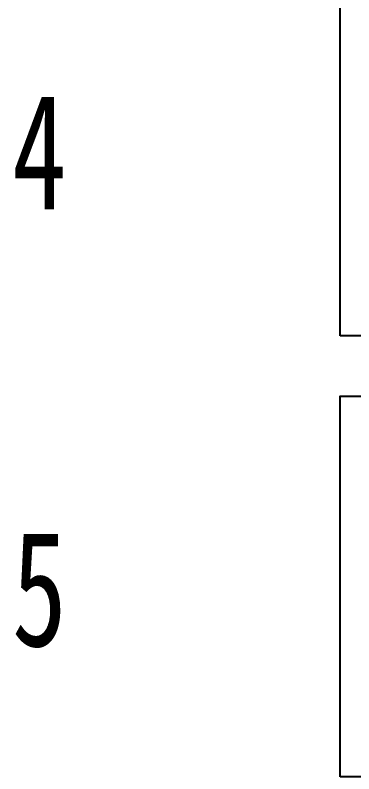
# Model space of a CAD drawing. Extents: x 1900113 to 2270874, y 17288394 to 17931430.
# Drawn here: x 2037179 to 2116449, y 17433420 to 17611013 of the extents above; entities that cross this region are included whole.
import ezdxf

# ---------------------------------------------------------------- set-up
doc = ezdxf.new("R2010")
doc.units = 0
doc.header["$LTSCALE"] = 1000
doc.header["$MEASUREMENT"] = 0
doc.layers.add('PUB_TEXT', color=7, linetype='Continuous')
doc.layers.add('TK', color=4, linetype='Continuous')
doc.styles.add('HT', font='simhei.ttf', dxfattribs={"width": 0.7})

# ---------------------------------------------------------------- blocks, each defined once
blk = doc.blocks.new('GeYuanFrame_83275672', base_point=(20.1, 4.5))
at = {"layer": 'TK'}
blk.add_lwpolyline([(20.1, 4.5), (20.1, 598.5), (1071.1, 598.5), (1071.1, 4.5)], close=True, dxfattribs=at)
blk = doc.blocks.new('GeYuanFrame_10587063', base_point=(20.1, 4.5))
at = {"layer": 'TK'}
blk.add_lwpolyline([(20.1, 4.5), (20.1, 598.5), (1071.1, 598.5), (1071.1, 4.5)], close=True, dxfattribs=at)

msp = doc.modelspace()

# ---------------------------------------------------------------- block references
at = {"xscale": 150, "yscale": 150, "zscale": 150}
for name, p in [('GeYuanFrame_83275672', (2113223.5, 17535942)), ('GeYuanFrame_10587063', (2113223.5, 17432720))]:
    msp.add_blockref(name, p, dxfattribs=at)

# ---------------------------------------------------------------- texts
at = {"layer": 'PUB_TEXT', "style": 'HT', "width": 0.7}
for s, p in [('4', (2036406.4, 17565557)), ('5', (2036406.4, 17463305))]:
    msp.add_text(s, height=27038, dxfattribs=at).set_placement(p)

doc.saveas('drawing.dxf')
